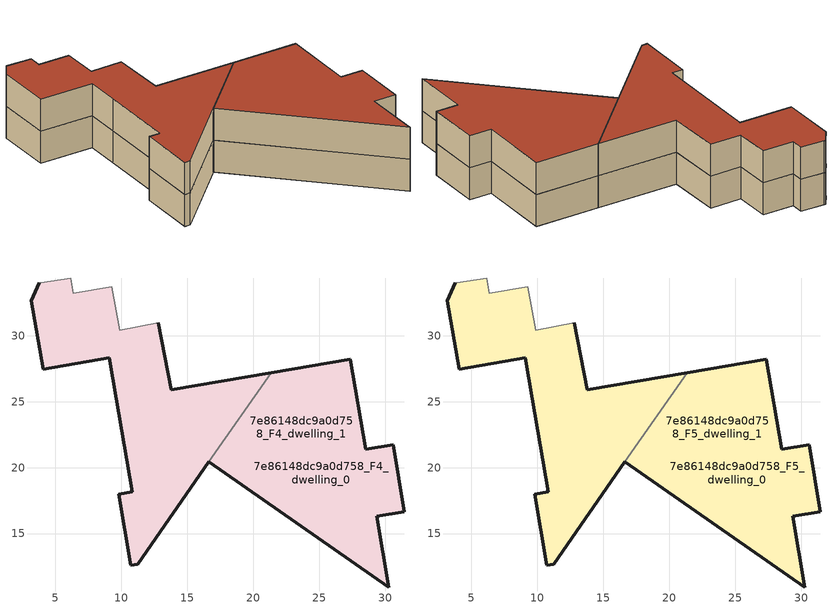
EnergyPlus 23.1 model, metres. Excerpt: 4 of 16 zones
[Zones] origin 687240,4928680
7e86148dc9a0d758_F4_dwelling_0
 floor to 7e86148dc9a0d758_F3_dwelling_0 (EU_floor_Construction): 11.24,12.67 21.35,27.21 13.77,25.92 12.81,30.97 9.88,30.41 9.28,33.7 6.37,33.2 6.17,34.37 3.9,34.02 3.8,34 3.18,32.65 4.08,27.47 9.08,28.33 9.62,25.21 10.82,18.16 9.8,17.98 10.71,12.58 z12
 floor adiabatic (EU_floor_Construction): 27.37,28.23 28.52,21.41 30.6,21.75 31.44,16.67 29.38,16.33 30.28,10.95 16.64,20.44 21.35,27.21 z12
 wall outside (EU_wall_Construction): 12.81,30.97 13.77,25.92 21.35,27.21 / 16.64,20.44 11.24,12.67 10.71,12.58 9.8,17.98 10.82,18.16 9.62,25.21 9.08,28.33 4.08,27.47 3.18,32.65 3.8,34 z12:15
 wall adiabatic (EU_wall_Construction): 3.8,34 3.9,34.02 6.17,34.37 6.37,33.2 9.28,33.7 9.88,30.41 12.81,30.97 z12:15
 wall to 7e86148dc9a0d758_F4_dwelling_1 (EU_wall_Construction): 21.35,27.21 16.64,20.44 z12:15
7e86148dc9a0d758_F4_dwelling_1
 floor to 7e86148dc9a0d758_F3_dwelling_1 (EU_floor_Construction): 21.35,27.21 11.24,12.67 10.71,12.58 9.8,17.98 10.82,18.16 9.62,25.21 9.08,28.33 4.08,27.47 3.18,32.65 3.8,34 3.9,34.02 6.17,34.37 6.37,33.2 9.28,33.7 9.88,30.41 12.81,30.97 13.77,25.92 z12; 30.28,10.95 29.38,16.33 31.44,16.67 30.6,21.75 28.52,21.41 27.37,28.23 21.35,27.21 16.64,20.44 z12
 wall outside (EU_wall_Construction): 21.35,27.21 27.37,28.23 28.52,21.41 30.6,21.75 31.44,16.67 29.38,16.33 30.29,10.95 16.64,20.44 z12:15
7e86148dc9a0d758_F5_dwelling_0
 floor adiabatic (EU_floor_Construction): 27.37,28.23 28.52,21.41 30.6,21.75 31.44,16.67 29.38,16.33 30.28,10.95 16.64,20.44 21.35,27.21 z15; 21.35,27.21 11.24,12.67 10.71,12.58 9.8,17.98 10.82,18.16 9.62,25.21 9.08,28.33 4.08,27.47 3.18,32.65 3.8,34 3.9,34.02 6.17,34.37 6.37,33.2 9.28,33.7 9.88,30.41 12.81,30.97 13.77,25.92 z15
 wall outside (EU_wall_Construction): 12.81,30.97 13.77,25.92 21.35,27.21 / 16.64,20.44 11.24,12.67 10.71,12.58 9.8,17.98 10.82,18.16 9.62,25.21 9.08,28.33 4.08,27.47 3.18,32.65 3.8,34 z15:18
 wall adiabatic (EU_wall_Construction): 3.8,34 3.9,34.02 6.17,34.37 6.37,33.2 9.28,33.7 9.88,30.41 12.81,30.97 z15:18
 wall to 7e86148dc9a0d758_F5_dwelling_1 (EU_wall_Construction): 21.35,27.21 16.64,20.44 z15:18
 roof outside (EU_roof_Construction): 21.35,27.21 11.24,12.67 10.71,12.58 9.8,17.98 10.82,18.16 9.62,25.21 9.08,28.33 4.08,27.47 3.18,32.65 3.8,34 3.9,34.02 6.17,34.37 6.37,33.2 9.28,33.7 9.88,30.41 12.81,30.97 13.77,25.92 z18; 27.37,28.23 28.52,21.41 30.6,21.75 31.44,16.67 29.38,16.33 30.28,10.95 16.64,20.44 21.35,27.21 z18
7e86148dc9a0d758_F5_dwelling_1
 floor to 7e86148dc9a0d758_F4_dwelling_1 (EU_floor_Construction): 11.24,12.67 21.35,27.21 13.77,25.92 12.81,30.97 9.88,30.41 9.28,33.7 6.37,33.2 6.17,34.37 3.9,34.02 3.8,34 3.18,32.65 4.08,27.47 9.08,28.33 9.62,25.21 10.82,18.16 9.8,17.98 10.71,12.58 z15; 30.28,10.95 29.38,16.33 31.44,16.67 30.6,21.75 28.52,21.41 27.37,28.23 21.35,27.21 16.64,20.44 z15
 wall outside (EU_wall_Construction): 21.35,27.21 27.37,28.23 28.52,21.41 30.6,21.75 31.44,16.67 29.38,16.33 30.29,10.95 16.64,20.44 z15:18
 roof outside (EU_roof_Construction): 21.35,27.21 11.24,12.67 10.71,12.58 9.8,17.98 10.82,18.16 9.62,25.21 9.08,28.33 4.08,27.47 3.18,32.65 3.8,34 3.9,34.02 6.17,34.37 6.37,33.2 9.28,33.7 9.88,30.41 12.81,30.97 13.77,25.92 z18; 27.37,28.23 28.52,21.41 30.6,21.75 31.44,16.67 29.38,16.33 30.28,10.95 16.64,20.44 21.35,27.21 z18
[Building]
EU S2 Campaign: North Axis=0; Terrain=City; Solar Distribution=FullExterior
[Site:Location]
Bologna: Latitude=44.5; Longitude=11.25; Time Zone=1; Elevation=37
[SizingPeriod:WeatherFileDays]
AnnualSizingPeriod: Begin Month=1; Begin Day of Month=1; End Month=12; End Day of Month=31; Day of Week for Start Day=Monday; Use Weather File Daylight Saving Period=No; Use Weather File Rain and Snow Indicators=No
[MATERIAL]
EU_InternalMass_Material: Roughness=MediumRough; Thickness=0.1; Conductivity=1; Density=1800; Specific Heat=900; Thermal Absorptance=0.9; Solar Absorptance=0.7; Visible Absorptance=0.7
[MATERIAL:NOMASS] Roughness=MediumRough; Thermal Absorptance=0.9; Solar Absorptance=0.7; Visible Absorptance=0.7
Name | Thermal Resistance
EU_wall_NoMass | 0.905828
EU_roof_NoMass | 0.37593
EU_floor_NoMass | 0.67114
[CONSTRUCTION]
EU_wall_Construction: EU_wall_NoMass
EU_roof_Construction: EU_roof_NoMass
EU_floor_Construction: EU_floor_NoMass
EU_InternalMass_Construction: EU_InternalMass_Material
[ZONE] Type=1; Multiplier=1; Ceiling Height=autocalculate; Volume=797.066; Floor Area=autocalculate; Part of Total Floor Area=Yes
7e86148dc9a0d758_F4_dwelling_0; 7e86148dc9a0d758_F5_dwelling_0; 7e86148dc9a0d758_F4_dwelling_1; 7e86148dc9a0d758_F5_dwelling_1
[INTERNALMASS] Construction=EU_InternalMass_Construction
Name | Zone or ZoneList | Surface Area
7e86148dc9a0d758_F4_dwelling_0_EU_InternalMass | 7e86148dc9a0d758_F4_dwelling_0 | 199.27
7e86148dc9a0d758_F4_dwelling_1_EU_InternalMass | 7e86148dc9a0d758_F4_dwelling_1 | 199.265
7e86148dc9a0d758_F5_dwelling_0_EU_InternalMass | 7e86148dc9a0d758_F5_dwelling_0 | 199.27
7e86148dc9a0d758_F5_dwelling_1_EU_InternalMass | 7e86148dc9a0d758_F5_dwelling_1 | 199.265
[OTHEREQUIPMENT] Fuel Type=Electricity; Design Level Calculation Method=Watts/Area; Power per Zone Floor Area=1; Fraction Latent=0; Fraction Radiant=0; Fraction Lost=0; Carbon Dioxide Generation Rate=0; EndUse Subcategory=EU_Step8_InternalGains
Name | Zone or ZoneList or Space or SpaceList | Schedule
EU_Step8_InternalGain_7e86148dc9a0d758_F4_dwelling_0_f000 | 7e86148dc9a0d758_F4_dwelling_0 | EU_Step8_GainSchedule_7e86148dc9a0d758_F4_dwelling_0_f000
EU_Step8_InternalGain_7e86148dc9a0d758_F4_dwelling_1_f000 | 7e86148dc9a0d758_F4_dwelling_1 | EU_Step8_GainSchedule_7e86148dc9a0d758_F4_dwelling_1_f000
EU_Step8_InternalGain_7e86148dc9a0d758_F5_dwelling_0_f000 | 7e86148dc9a0d758_F5_dwelling_0 | EU_Step8_GainSchedule_7e86148dc9a0d758_F5_dwelling_0_f000
EU_Step8_InternalGain_7e86148dc9a0d758_F5_dwelling_1_f000 | 7e86148dc9a0d758_F5_dwelling_1 | EU_Step8_GainSchedule_7e86148dc9a0d758_F5_dwelling_1_f000
[ZONEVENTILATION:DESIGNFLOWRATE] Schedule=EU_AlwaysOn; Design Flow Rate Calculation Method=AirChanges/Hour; Air Changes per Hour=0.73129; Ventilation Type=Natural; Fan Pressure Rise=0; Fan Total Efficiency=1; Constant Term Coefficient=1; Temperature Term Coefficient=0; Velocity Term Coefficient=0; Velocity Squared Term Coefficient=0; Minimum Indoor Temperature=-100; Maximum Indoor Temperature=100; Delta Temperature=-100; Minimum Outdoor Temperature=-100; Maximum Outdoor Temperature=100; Maximum Wind Speed=40
Name | Zone or ZoneList or Space or SpaceList
EU_ConstantAir_7e86148dc9a0d758_F4_dwelling_0 | 7e86148dc9a0d758_F4_dwelling_0
EU_ConstantAir_7e86148dc9a0d758_F4_dwelling_1 | 7e86148dc9a0d758_F4_dwelling_1
EU_ConstantAir_7e86148dc9a0d758_F5_dwelling_0 | 7e86148dc9a0d758_F5_dwelling_0
EU_ConstantAir_7e86148dc9a0d758_F5_dwelling_1 | 7e86148dc9a0d758_F5_dwelling_1
[HVACTEMPLATE:THERMOSTAT] Constant Heating Setpoint=20; Constant Cooling Setpoint=50
EU_HeatOnly_7e86148dc9a0d758_F4_dwelling_1; EU_HeatOnly_7e86148dc9a0d758_F5_dwelling_0; EU_HeatOnly_7e86148dc9a0d758_F5_dwelling_1
[HVACTEMPLATE:ZONE:IDEALLOADSAIRSYSTEM] System Availability Schedule=EU_AlwaysOn; Maximum Heating Supply Air Temperature=50; Minimum Cooling Supply Air Temperature=13; Maximum Heating Supply Air Humidity Ratio=0.0156; Minimum Cooling Supply Air Humidity Ratio=0.0077; Heating Limit=NoLimit; Cooling Limit=NoLimit; Heating Availability Schedule=EU_AlwaysOn; Cooling Availability Schedule=EU_CoolingOff; Dehumidification Control Type=ConstantSensibleHeatRatio; Cooling Sensible Heat Ratio=0.7; Dehumidification Setpoint=60; Humidification Control Type=None; Humidification Setpoint=30; Outdoor Air Method=None; Outdoor Air Flow Rate per Person=0.00944; Outdoor Air Flow Rate per Zone Floor Area=0; Outdoor Air Flow Rate per Zone=0; Demand Controlled Ventilation Type=None; Outdoor Air Economizer Type=NoEconomizer; Heat Recovery Type=None; Sensible Heat Recovery Effectiveness=0.7; Latent Heat Recovery Effectiveness=0.65
Name | Template Thermostat
7e86148dc9a0d758_F4_dwelling_0 | EU_HeatOnly_7e86148dc9a0d758_F4_dwelling_0
7e86148dc9a0d758_F4_dwelling_1 | EU_HeatOnly_7e86148dc9a0d758_F4_dwelling_1
7e86148dc9a0d758_F5_dwelling_0 | EU_HeatOnly_7e86148dc9a0d758_F5_dwelling_0
7e86148dc9a0d758_F5_dwelling_1 | EU_HeatOnly_7e86148dc9a0d758_F5_dwelling_1
[SIZING:ZONE] Zone Cooling Design Supply Air Temperature Input Method=SupplyAirTemperature; Zone Cooling Design Supply Air Temperature=13; Zone Heating Design Supply Air Temperature Input Method=SupplyAirTemperature; Zone Heating Design Supply Air Temperature=50; Zone Cooling Design Supply Air Humidity Ratio=0.008; Zone Heating Design Supply Air Humidity Ratio=0.008; Cooling Design Air Flow Method=DesignDay; Cooling Design Air Flow Rate=0; Cooling Minimum Air Flow per Zone Floor Area=0.000762; Cooling Minimum Air Flow=0; Cooling Minimum Air Flow Fraction=0.2; Heating Design Air Flow Method=DesignDay; Heating Design Air Flow Rate=0; Heating Maximum Air Flow per Zone Floor Area=0.002032; Heating Maximum Air Flow=0.141576; Heating Maximum Air Flow Fraction=0.3; Account for Dedicated Outdoor Air System=No; Dedicated Outdoor Air System Control Strategy=NeutralSupplyAir; Dedicated Outdoor Air Low Setpoint Temperature for Design=autosize; Dedicated Outdoor Air High Setpoint Temperature for Design=autosize; Zone Load Sizing Method=Sensible Load Only No Latent Load; Zone Latent Cooling Design Supply Air Humidity Ratio Input Method=HumidityRatioDifference; Zone Cooling Design Supply Air Humidity Ratio Difference=0.005; Zone Latent Heating Design Supply Air Humidity Ratio Input Method=HumidityRatioDifference; Zone Humidification Design Supply Air Humidity Ratio Difference=0.005
7e86148dc9a0d758_F4_dwelling_0; 7e86148dc9a0d758_F4_dwelling_1; 7e86148dc9a0d758_F5_dwelling_0; 7e86148dc9a0d758_F5_dwelling_1
[SCHEDULE:CONSTANT]
Name | Hourly Value
EU_AlwaysOn | 1
EU_CoolingOff | 0
[SCHEDULE:FILE] Column Number=1; Rows to Skip at Top=0; Number of Hours of Data=8760; Column Separator=Comma; Interpolate to Timestep=No; Minutes per Item=60; Adjust Schedule for Daylight Savings=Yes
Name | File
EU_Step8_GainSchedule_7e86148dc9a0d758_F4_dwelling_0_f000 | ../../schedules/7e86148dc9a0d758/7e86148dc9a0d758_F4_dwelling_0_f000_gain.csv
EU_Step8_GainSchedule_7e86148dc9a0d758_F4_dwelling_1_f000 | ../../schedules/7e86148dc9a0d758/7e86148dc9a0d758_F4_dwelling_1_f000_gain.csv
EU_Step8_GainSchedule_7e86148dc9a0d758_F5_dwelling_0_f000 | ../../schedules/7e86148dc9a0d758/7e86148dc9a0d758_F5_dwelling_0_f000_gain.csv
EU_Step8_GainSchedule_7e86148dc9a0d758_F5_dwelling_1_f000 | ../../schedules/7e86148dc9a0d758/7e86148dc9a0d758_F5_dwelling_1_f000_gain.csv
